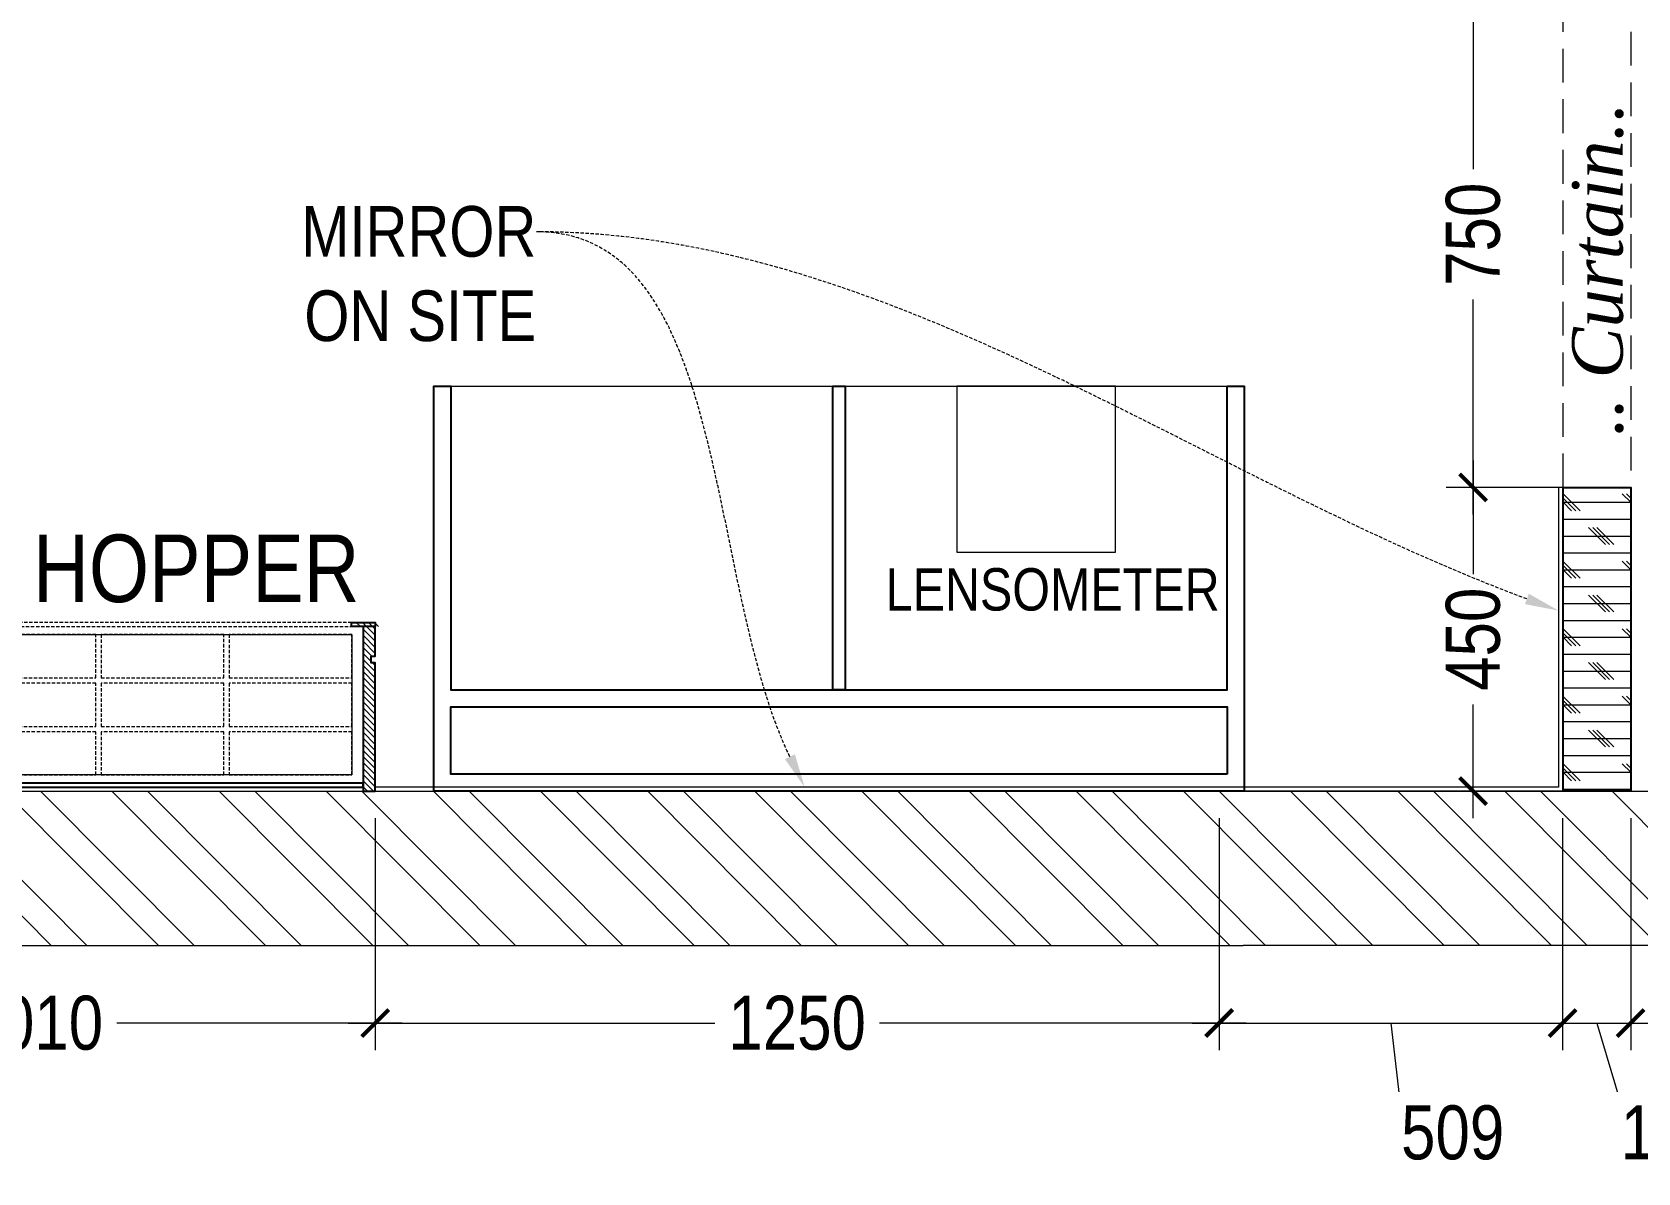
# Model space of a CAD drawing. Extents: x 8885 to 22004, y -1013833 to -999816.
# Drawn here: x 17582 to 19961, y -1013833 to -1012143 of the extents above; entities that cross this region are included whole.
import ezdxf
from ezdxf import colors
from ezdxf.entities.mleader import LeaderData, LeaderLine
from ezdxf.lldxf.tags import DXFTag
from ezdxf.math import Vec2, Vec3

# ---------------------------------------------------------------- set-up
doc = ezdxf.new("R2010")
doc.units = 0
doc.header["$LTSCALE"] = 40
doc.header["$MEASUREMENT"] = 0
doc.header["$PDMODE"] = 3
doc.linetypes.add('a_p6_plan_L18$0$HIDDEN', pattern=[0.375, 0.25, -0.125])
doc.linetypes.add('HIDDEN2', pattern=[0.1875, 0.125, -0.0625])
for name, color, linetype, lineweight in [('A-WALL-MASY', 1, 'Continuous', 9), ('dimensions', 149, 'Continuous', 5), ('Floor-Unit', 1, 'Continuous', 13), ('IM-ANNO-HATCH', 8, 'Continuous', 5), ('LENS_CURTAIN', 5, 'a_p6_plan_L18$0$HIDDEN', 9), ('LENS_PARTITION', 21, 'Continuous', 25), ('LENS_TEXT', 31, 'HIDDEN2', 5), ('LN-DIMENSION', 252, 'Continuous', 5), ('LN-ELEVATION-1', 81, 'Continuous', 25), ('LN-ELEVATION-2', 103, 'Continuous', 20), ('LN-ELEVATION-3', 125, 'a_p6_plan_L18$0$HIDDEN', 18), ('LN-ELEVATION-5', 167, 'Continuous', 5), ('LN-HATCH', 251, 'Continuous', 0), ('LN-TEXT', 255, 'Continuous', 0), ('Mirror', 4, 'Continuous', 15), ('wall hatch', 22, 'Continuous', 9)]:
    doc.layers.add(name, color=color, linetype=linetype, lineweight=lineweight)
doc.styles.get("Standard").update_dxf_attribs({"font": 'ARIALN.TTF'})
tags = doc.linetypes.add('DASHED2', pattern=[0.375, 0.25, -0.125]).pattern_tags.tags
tags[6:7] = [DXFTag(74, 4), DXFTag(75, 0), DXFTag(340, '0'), DXFTag(46, 1.0), DXFTag(50, 0.0), DXFTag(44, 0.0), DXFTag(45, 0.0)]
tags[4:5] = [DXFTag(74, 4), DXFTag(75, 0), DXFTag(340, '0'), DXFTag(46, 1.0), DXFTag(50, 0.0), DXFTag(44, 0.0), DXFTag(45, 0.0)]
doc.dimstyles.new('Working', dxfattribs={"dimscale": 0.8, "dimtxt": 100, "dimasz": 50, "dimexe": 50, "dimexo": 50, "dimgap": 0, "dimtad": 0, "dimdec": 0, "dimzin": 0, "dimdsep": 46, "dimtxsty": 'Standard', "dimblk": 'ARCHTICK', "dimcen": 0, "dimdle": 50, "dimclrd": 250, "dimclre": 8, "dimclrt": 7, "dimadec": 0, "dimazin": 0, "dimtfac": 1, "dimtdec": 0, "dimtofl": 0, "dimtmove": 1, "dimatfit": 3, "dimfxl": 3, "dimtolj": 1, "dimlwd": 5, "dimlwe": 0, "dimarcsym": 0})
pattern_1 = [(45, (7858558.917, 3503823.203), (-4.4901280605, 4.4901280605), [])]

# ---------------------------------------------------------------- blocks, each defined once
blk = doc.blocks.new('awfefwrea')
at = {"layer": 'wall hatch'}
h = blk.add_hatch(dxfattribs=at)
h.set_pattern_fill('ANSI32', color=256, scale=300, angle=269.87)
h.set_pattern_definition([(314.87, (-22742204.96, 1628129.26), (79.7298001, 79.36881616), []), (314.87, (-22742205.08, 1628076.23), (79.7298001, 79.36881616), [])])
h.paths.add_polyline_path([(-2146.3, -1389.1), (-2146.3, -1331.7), (-2306.6, -1331.7), (-2306.6, -1389.1)], flags=17)
h.paths.add_polyline_path([(-1866.9, -1389.1), (-1866.9, -1331.7), (-2146.3, -1331.7), (-2146.3, -1389.1)], flags=17)
h.paths.add_polyline_path([(-12.7, -4499.3), (-12.7, -5591.5), (-11722.3, -5591.5), (-11722.3, -5820.1), (-2146.3, -5820.1), (215.9, -5820.1), (215.9, -4493.8), (0, 0), (-2197.2, -82.5), (-2197.2, 14.9), (-5775.8, -54.7), (-11722.3, 200), (-11722.3, -28.8), (-5778.5, -283.4), (-2425.8, -218.2), (-2425.8, -319.8), (-217.5, -236.9), (-169.4, -1236.7), (-2306.6, -1236.7), (-2306.6, -1331.7), (-1866.9, -1331.7), (-1866.9, -1389.1), (-162.1, -1389.1)])
at = {"layer": 'A-WALL-MASY'}
for p, q in [((-11493.7, -5591.5), (-12.7, -5591.5)), ((-11722.3, -5820.1), (-2146.3, -5820.1)), ((215.9, -5820.1), (-2146.3, -5820.1))]:
    blk.add_line(p, q, dxfattribs=at)
blk = doc.blocks.new('R-Table-1200')
at = {"layer": 'LN-DIMENSION', "ltscale": 0.5}
blk.add_lwpolyline([(-9, -600), (-575, -600), (-575, -150), (-9, -150)], close=True, dxfattribs=at)
at = {"layer": 'LN-ELEVATION-1'}
blk.add_lwpolyline([(-575, -600), (-600, -600), (-600, 0), (600, 0), (600, -600), (575, -600), (575, -150), (-575, -150)], close=True, dxfattribs=at)
at = {"layer": 'LN-ELEVATION-1', "ltscale": 0.5}
for points in [[(-575, -25), (575, -25), (575, -125), (-575, -125)], [(-9, -150), (9, -150), (9, -600), (-9, -600)]]:
    blk.add_lwpolyline(points, close=True, dxfattribs=at)
at = {"layer": 'LN-ELEVATION-5', "ltscale": 0.5}
blk.add_lwpolyline([(575, -600), (-575, -600)], dxfattribs=at)
blk = doc.blocks.new('_ArchTick')
at = {"const_width": 0.15}
blk.add_lwpolyline([(-0.5, -0.5), (0.5, 0.5)], dxfattribs=at)
blk = doc.blocks.new('*D52')
at = {"layer": 'Defpoints', "color": 0, "ltscale": 50, "transparency": 16777216}
for p in [(17079.9, -1013267.4), (18089.9, -1013267.4), (18089.9, -1013611)]:
    blk.add_point(p, dxfattribs=at)
at = {"layer": 'dimensions', "color": 8, "linetype": 'DASHED2', "lineweight": 0, "ltscale": 50, "transparency": 16777216}
for p, q in [((17079.9, -1013307.4), (17079.9, -1013651)), ((18089.9, -1013307.4), (18089.9, -1013651))]:
    blk.add_line(p, q, dxfattribs=at)
at = {"layer": 'dimensions', "color": 250, "linetype": 'DASHED2', "lineweight": 5, "ltscale": 50, "transparency": 16777216}
for p, q in [((17039.9, -1013611), (17490.1, -1013611)), ((18129.9, -1013611), (17679.6, -1013611))]:
    blk.add_line(p, q, dxfattribs=at)
at = {"layer": 'dimensions', "color": 250, "lineweight": 5, "ltscale": 50, "transparency": 16777216, "xscale": 40, "yscale": 40, "zscale": 40, "rotation": 180}
blk.add_blockref('_ArchTick', (17079.9, -1013611), dxfattribs=at)
at = {"layer": 'dimensions', "color": 250, "lineweight": 5, "ltscale": 50, "transparency": 16777216, "xscale": 40, "yscale": 40, "zscale": 40}
blk.add_blockref('_ArchTick', (18089.9, -1013611), dxfattribs=at)
at = {"layer": 'dimensions', "color": 7, "ltscale": 50, "transparency": 16777216, "insert": (17584.9, -1013611), "char_height": 80, "attachment_point": 5, "bg_fill": 3, "box_fill_scale": 1.25, "bg_fill_color": 9, "bg_fill_true_color": 13158600, "bg_fill_transparency": 0}
blk.add_mtext('\\A1;1010', dxfattribs=at)
blk = doc.blocks.new('*D53')
at = {"layer": 'Defpoints', "color": 0, "ltscale": 50, "transparency": 16777216}
for p in [(18089.9, -1013267.4), (19340.1, -1013267.4), (19340.1, -1013611)]:
    blk.add_point(p, dxfattribs=at)
at = {"layer": 'dimensions', "color": 8, "linetype": 'DASHED2', "lineweight": 0, "ltscale": 50, "transparency": 16777216}
for p, q in [((18089.9, -1013307.4), (18089.9, -1013651)), ((19340.1, -1013307.4), (19340.1, -1013651))]:
    blk.add_line(p, q, dxfattribs=at)
at = {"layer": 'dimensions', "color": 250, "linetype": 'DASHED2', "lineweight": 5, "ltscale": 50, "transparency": 16777216}
for p, q in [((18049.9, -1013611), (18620.2, -1013611)), ((19380.1, -1013611), (18809.7, -1013611))]:
    blk.add_line(p, q, dxfattribs=at)
at = {"layer": 'dimensions', "color": 250, "lineweight": 5, "ltscale": 50, "transparency": 16777216, "xscale": 40, "yscale": 40, "zscale": 40, "rotation": 180}
blk.add_blockref('_ArchTick', (18089.9, -1013611), dxfattribs=at)
at = {"layer": 'dimensions', "color": 250, "lineweight": 5, "ltscale": 50, "transparency": 16777216, "xscale": 40, "yscale": 40, "zscale": 40}
blk.add_blockref('_ArchTick', (19340.1, -1013611), dxfattribs=at)
at = {"layer": 'dimensions', "color": 7, "ltscale": 50, "transparency": 16777216, "insert": (18715, -1013611), "char_height": 80, "attachment_point": 5, "bg_fill": 3, "box_fill_scale": 1.25, "bg_fill_color": 9, "bg_fill_true_color": 13158600, "bg_fill_transparency": 0}
blk.add_mtext('\\A1;1250', dxfattribs=at)
blk = doc.blocks.new('*D54')
at = {"layer": 'Defpoints', "color": 0, "ltscale": 50, "transparency": 16777216}
for p in [(19340.1, -1013267.4), (19849, -1013267.4), (19849, -1013611)]:
    blk.add_point(p, dxfattribs=at)
at = {"layer": 'dimensions', "color": 8, "linetype": 'DASHED2', "lineweight": 0, "ltscale": 50, "transparency": 16777216}
for p, q in [((19340.1, -1013307.4), (19340.1, -1013651)), ((19849, -1013307.4), (19849, -1013651))]:
    blk.add_line(p, q, dxfattribs=at)
at = {"layer": 'dimensions', "color": 250, "linetype": 'DASHED2', "lineweight": 5, "ltscale": 50, "transparency": 16777216}
for p, q in [((19300.1, -1013611), (19889, -1013611)), ((19594.5, -1013611), (19613.5, -1013773.5))]:
    blk.add_line(p, q, dxfattribs=at)
at = {"layer": 'dimensions', "color": 250, "lineweight": 5, "ltscale": 50, "transparency": 16777216, "xscale": 40, "yscale": 40, "zscale": 40, "rotation": 180}
blk.add_blockref('_ArchTick', (19340.1, -1013611), dxfattribs=at)
at = {"layer": 'dimensions', "color": 250, "lineweight": 5, "ltscale": 50, "transparency": 16777216, "xscale": 40, "yscale": 40, "zscale": 40}
blk.add_blockref('_ArchTick', (19849, -1013611), dxfattribs=at)
at = {"layer": 'dimensions', "color": 7, "ltscale": 50, "transparency": 16777216, "insert": (19686.1, -1013773.5), "char_height": 80, "attachment_point": 5, "bg_fill": 3, "box_fill_scale": 1.25, "bg_fill_color": 9, "bg_fill_true_color": 13158600, "bg_fill_transparency": 0}
blk.add_mtext('\\A1;509', dxfattribs=at)
blk = doc.blocks.new('*D55')
at = {"layer": 'Defpoints', "color": 0, "ltscale": 50, "transparency": 16777216}
for p in [(19849, -1013267.4), (19949.9, -1013267.4), (19949.9, -1013611)]:
    blk.add_point(p, dxfattribs=at)
at = {"layer": 'dimensions', "color": 8, "linetype": 'DASHED2', "lineweight": 0, "ltscale": 50, "transparency": 16777216}
for p, q in [((19849, -1013307.4), (19849, -1013651)), ((19949.9, -1013307.4), (19949.9, -1013651))]:
    blk.add_line(p, q, dxfattribs=at)
at = {"layer": 'dimensions', "color": 250, "linetype": 'DASHED2', "lineweight": 5, "ltscale": 50, "transparency": 16777216}
for p, q in [((19809, -1013611), (19989.9, -1013611)), ((19899.5, -1013611), (19948.2, -1013773.5))]:
    blk.add_line(p, q, dxfattribs=at)
at = {"layer": 'dimensions', "color": 250, "lineweight": 5, "ltscale": 50, "transparency": 16777216, "xscale": 40, "yscale": 40, "zscale": 40, "rotation": 180}
blk.add_blockref('_ArchTick', (19849, -1013611), dxfattribs=at)
at = {"layer": 'dimensions', "color": 250, "lineweight": 5, "ltscale": 50, "transparency": 16777216, "xscale": 40, "yscale": 40, "zscale": 40}
blk.add_blockref('_ArchTick', (19949.9, -1013611), dxfattribs=at)
at = {"layer": 'dimensions', "color": 7, "ltscale": 50, "transparency": 16777216, "insert": (20011.3, -1013773.5), "char_height": 80, "attachment_point": 5, "bg_fill": 3, "box_fill_scale": 1.25, "bg_fill_color": 9, "bg_fill_true_color": 13158600, "bg_fill_transparency": 0}
blk.add_mtext('\\A1;101', dxfattribs=at)
blk = doc.blocks.new('*D56')
at = {"layer": 'Defpoints', "color": 0, "ltscale": 50, "transparency": 16777216}
for p in [(19949.9, -1013267.4), (21509.4, -1013267.4), (21509.4, -1013611)]:
    blk.add_point(p, dxfattribs=at)
at = {"layer": 'dimensions', "color": 8, "linetype": 'DASHED2', "lineweight": 0, "ltscale": 50, "transparency": 16777216}
for p, q in [((19949.9, -1013307.4), (19949.9, -1013651)), ((21509.4, -1013307.4), (21509.4, -1013651))]:
    blk.add_line(p, q, dxfattribs=at)
at = {"layer": 'dimensions', "color": 250, "linetype": 'DASHED2', "lineweight": 5, "ltscale": 50, "transparency": 16777216}
for p, q in [((19909.9, -1013611), (20634.9, -1013611)), ((21549.4, -1013611), (20824.4, -1013611))]:
    blk.add_line(p, q, dxfattribs=at)
at = {"layer": 'dimensions', "color": 250, "lineweight": 5, "ltscale": 50, "transparency": 16777216, "xscale": 40, "yscale": 40, "zscale": 40, "rotation": 180}
blk.add_blockref('_ArchTick', (19949.9, -1013611), dxfattribs=at)
at = {"layer": 'dimensions', "color": 250, "lineweight": 5, "ltscale": 50, "transparency": 16777216, "xscale": 40, "yscale": 40, "zscale": 40}
blk.add_blockref('_ArchTick', (21509.4, -1013611), dxfattribs=at)
at = {"layer": 'dimensions', "color": 7, "ltscale": 50, "transparency": 16777216, "insert": (20729.7, -1013611), "char_height": 80, "attachment_point": 5, "bg_fill": 3, "box_fill_scale": 1.25, "bg_fill_color": 9, "bg_fill_true_color": 13158600, "bg_fill_transparency": 0}
blk.add_mtext('\\A1;1560', dxfattribs=at)
blk = doc.blocks.new('1010MM VC PLAN')
at = {"layer": 'LN-HATCH', "ltscale": 0.5}
h = blk.add_hatch(dxfattribs=at)
h.set_pattern_fill('ANSI31', color=256, scale=2)
h.set_pattern_definition([(45, (3761554.586, 1795022.936), (-4.490128061, 4.490128061), [])])
h.paths.add_polyline_path([(-505.2, 24), (-505.2, -166), (-499.2, -166), (-499.2, -176), (-505.2, -176), (-505.2, -220), (-487.2, -220), (-487.2, 24)])
h = blk.add_hatch(dxfattribs=at)
h.set_pattern_fill('ANSI31', color=256, scale=2)
h.set_pattern_definition(pattern_1)
h.paths.add_polyline_path([(504.8, 24), (504.8, -166), (498.8, -166), (498.8, -176), (504.8, -176), (504.8, -220), (486.8, -220), (486.8, 24)])
h = blk.add_hatch(dxfattribs=at)
h.set_pattern_fill('ANSI31', color=256, scale=2)
h.set_pattern_definition([(45, (7858741.917, 3503823.203), (-4.4901280605, 4.4901280605), [])])
h.paths.add_polyline_path([(-470.2, -220), (-470.2, -226), (-505.2, -226), (-505.2, -220)])
h = blk.add_hatch(dxfattribs=at)
h.set_pattern_fill('ANSI31', color=256, scale=2)
h.set_pattern_definition(pattern_1)
h.paths.add_polyline_path([(476.8, -220), (476.8, -226), (511.8, -226), (511.8, -220)])
at = {"layer": 'LN-ELEVATION-1', "ltscale": 0.5}
for points in [[(-505.2, 24), (-505.2, -166), (-499.2, -166), (-499.2, -176), (-505.2, -176), (-505.2, -220), (-487.2, -220), (-487.2, 24)], [(504.8, 24), (504.8, -166), (498.8, -166), (498.8, -176), (504.8, -176), (504.8, -220), (486.8, -220), (486.8, 24)], [(486.8, 12), (-487.2, 12), (-487.2, 18), (486.8, 18)], [(-470.2, -220), (-470.2, -226), (-505.2, -226), (-505.2, -220)], [(469.8, -220), (469.8, -226), (504.8, -226), (504.8, -220)]]:
    blk.add_lwpolyline(points, close=True, dxfattribs=at)
at = {"layer": 'LN-ELEVATION-2', "ltscale": 0.5}
blk.add_lwpolyline([(470.2, 0), (-470.2, 0), (-470.2, -208), (470.2, -208)], close=True, dxfattribs=at)
at = {"layer": 'LN-ELEVATION-3', "ltscale": 0.5}
for p, q in [((-487.2, 24), (486.8, 24)), ((-470.2, -220), (469.8, -220)), ((469.8, -226), (-470.2, -226))]:
    blk.add_line(p, q, dxfattribs=at)
for points in [[(-470.2, 0), (-288.5, 0), (-288.5, -64), (-470.2, -64)], [(-280.5, 0), (-98.8, 0), (-98.8, -64), (-280.5, -64)], [(-90.8, 0), (90.8, 0), (90.8, -64), (-90.8, -64)], [(98.8, 0), (280.5, 0), (280.5, -64), (98.8, -64)], [(288.5, 0), (470.2, 0), (470.2, -64), (288.5, -64)], [(-470.2, -136), (-288.5, -136), (-288.5, -72), (-470.2, -72)], [(-280.5, -72), (-98.8, -72), (-98.8, -136), (-280.5, -136)], [(-90.8, -72), (90.8, -72), (90.8, -136), (-90.8, -136)], [(98.8, -72), (280.5, -72), (280.5, -136), (98.8, -136)], [(288.5, -72), (470.2, -72), (470.2, -136), (288.5, -136)], [(-470.2, -144), (-288.5, -144), (-288.5, -208), (-470.2, -208)], [(-280.5, -144), (-98.8, -144), (-98.8, -208), (-280.5, -208)], [(-90.8, -144), (90.8, -144), (90.8, -208), (-90.8, -208)], [(98.8, -144), (280.5, -144), (280.5, -208), (98.8, -208)], [(288.5, -144), (470.2, -144), (470.2, -208), (288.5, -208)]]:
    blk.add_lwpolyline(points, close=True, dxfattribs=at)
blk = doc.blocks.new('*D130')
at = {"layer": 'Defpoints', "color": 0, "ltscale": 50, "transparency": 16777216}
for p in [(19716.5, -1012817.4), (19899.9, -1012817.4), (19899.9, -1013267.4)]:
    blk.add_point(p, dxfattribs=at)
at = {"layer": 'dimensions', "color": 250, "linetype": 'DASHED2', "lineweight": 5, "ltscale": 50, "transparency": 16777216}
for p, q in [((19716.5, -1012777.4), (19716.5, -1012968.7)), ((19716.5, -1013307.4), (19716.5, -1013116.1))]:
    blk.add_line(p, q, dxfattribs=at)
at = {"layer": 'dimensions', "color": 8, "linetype": 'DASHED2', "lineweight": 0, "ltscale": 50, "transparency": 16777216}
for p, q in [((19859.9, -1012817.4), (19676.5, -1012817.4)), ((19859.9, -1013267.4), (19676.5, -1013267.4))]:
    blk.add_line(p, q, dxfattribs=at)
at = {"layer": 'dimensions', "color": 250, "lineweight": 5, "ltscale": 50, "transparency": 16777216, "xscale": 40, "yscale": 40, "zscale": 40}
for p, rotation in [((19716.5, -1012817.4), 90), ((19716.5, -1013267.4), 270)]:
    blk.add_blockref('_ArchTick', p, dxfattribs=dict(at, rotation=rotation))
at = {"layer": 'dimensions', "color": 7, "ltscale": 50, "transparency": 16777216, "insert": (19716.5, -1013042.4), "char_height": 80, "attachment_point": 5, "rotation": 90, "bg_fill": 3, "box_fill_scale": 1.25, "bg_fill_color": 9, "bg_fill_true_color": 13158600, "bg_fill_transparency": 0}
blk.add_mtext('\\A1;450', dxfattribs=at)
blk = doc.blocks.new('*D131')
at = {"layer": 'Defpoints', "color": 0, "ltscale": 50, "transparency": 16777216}
for p in [(19716.5, -1012067.4), (19899.9, -1012067.4), (19899.9, -1012817.4)]:
    blk.add_point(p, dxfattribs=at)
at = {"layer": 'dimensions', "color": 250, "linetype": 'DASHED2', "lineweight": 5, "ltscale": 50, "transparency": 16777216}
for p, q in [((19716.5, -1012027.4), (19716.5, -1012370.3)), ((19716.5, -1012857.4), (19716.5, -1012514.5))]:
    blk.add_line(p, q, dxfattribs=at)
at = {"layer": 'dimensions', "color": 8, "linetype": 'DASHED2', "lineweight": 0, "ltscale": 50, "transparency": 16777216}
for p, q in [((19859.9, -1012067.4), (19676.5, -1012067.4)), ((19859.9, -1012817.4), (19676.5, -1012817.4))]:
    blk.add_line(p, q, dxfattribs=at)
at = {"layer": 'dimensions', "color": 250, "lineweight": 5, "ltscale": 50, "transparency": 16777216, "xscale": 40, "yscale": 40, "zscale": 40}
for p, rotation in [((19716.5, -1012067.4), 90), ((19716.5, -1012817.4), 270)]:
    blk.add_blockref('_ArchTick', p, dxfattribs=dict(at, rotation=rotation))
at = {"layer": 'dimensions', "color": 7, "ltscale": 50, "transparency": 16777216, "insert": (19716.5, -1012442.4), "char_height": 80, "attachment_point": 5, "rotation": 90, "bg_fill": 3, "box_fill_scale": 1.25, "bg_fill_color": 9, "bg_fill_true_color": 13158600, "bg_fill_transparency": 0}
blk.add_mtext('\\A1;750', dxfattribs=at)

msp = doc.modelspace()

# ---------------------------------------------------------------- linework, layer by layer
at = {"layer": 'Floor-Unit'}
msp.add_lwpolyline([(18951.5, -1012913.4), (19186.5, -1012913.4), (19186.5, -1012667.4), (18951.5, -1012667.4)], close=True, dxfattribs=at)
at = {"layer": 'LENS_CURTAIN', "ltscale": 5}
msp.add_lwpolyline([(19849.9, -1012817.4), (19849.9, -1012067.4), (19949.9, -1012067.4), (19949.9, -1012817.4)], close=True, dxfattribs=at)
at = {"layer": 'Mirror', "lineweight": 0}
for points in [[(19843, -1012818.4), (19843, -1013261.4), (18089.9, -1013261.4)], [(19849, -1012818.4), (19849, -1013267.4), (18579.9, -1013267.4)]]:
    msp.add_lwpolyline(points, dxfattribs=at)

# ---------------------------------------------------------------- block references
msp.add_blockref('awfefwrea', (21522.1, -1007675.9))
at = {"layer": 'Floor-Unit', "rotation": 180}
msp.add_blockref('R-Table-1200', (18777, -1013267.4), dxfattribs=at)

# ---------------------------------------------------------------- texts
at = {"layer": 'LENS_TEXT', "linetype": 'Continuous', "ltscale": 3, "insert": (17705.4, -1012938), "char_height": 100, "width": 244.677, "attachment_point": 5}
msp.add_mtext('\\pxql;HOPPER', dxfattribs=at)
at = {"layer": 'LENS_TEXT', "insert": (18847.5, -1013000.7, 0), "char_height": 62.71, "attachment_point": 7}
msp.add_mtext_dynamic_manual_height_columns('\\pxqc;LENSOMETER', width=492, gutter_width=0.697, heights=[0], dxfattribs=at)
at = {"layer": 'LN-TEXT', "insert": (19863, -1012183.1), "char_height": 75, "width": 621.543, "attachment_point": 3, "rotation": 90}
msp.add_mtext('\\pxqc,t8;{\\fRomantic|b0|i1|c2|p2;.. Curtain..}', dxfattribs=at)

# ---------------------------------------------------------------- next in the draw order: dimensions: what is measured, and where the dimension line sits
at = {"layer": 'dimensions', "ltscale": 50}
dim = msp.add_linear_dim(base=(18089.9, -1013611), p1=(17079.9, -1013267.4), p2=(18089.9, -1013267.4), dimstyle='Working', override={"dimfxl": 500, "dimfxlon": 1, "dimtfill": 1, "dimarcsym": 1}, dxfattribs=at)
dim.commit()
dim.dimension.update_dxf_attribs({"geometry": '*D52', "text_midpoint": (17584.9, -1013611)})

# ---------------------------------------------------------------- next in the draw order: dimensions: what is measured, and where the dimension line sits
dim = msp.add_linear_dim(base=(19340.1, -1013611), p1=(18089.9, -1013267.4), p2=(19340.1, -1013267.4), dimstyle='Working', override={"dimfxl": 500, "dimfxlon": 1, "dimtfill": 1, "dimarcsym": 1}, dxfattribs=at)
dim.commit()
dim.dimension.update_dxf_attribs({"geometry": '*D53', "text_midpoint": (18715, -1013611)})

# ---------------------------------------------------------------- next in the draw order: block references
at = {"layer": 'Floor-Unit', "xscale": -1, "rotation": 180}
msp.add_blockref('1010MM VC PLAN', (17585.1, -1013243.4), dxfattribs=at)

# ---------------------------------------------------------------- next in the draw order: dimensions: what is measured, and where the dimension line sits
at = {"layer": 'dimensions', "ltscale": 50}
dim = msp.add_linear_dim(base=(19849, -1013611), p1=(19340.1, -1013267.4), p2=(19849, -1013267.4), dimstyle='Working', override={"dimfxl": 500, "dimfxlon": 1, "dimtfill": 1, "dimarcsym": 1}, dxfattribs=at)
dim.commit()
dim.dimension.update_dxf_attribs({"geometry": '*D54', "text_midpoint": (19613.5, -1013773.5), "dimtype": 128})

# ---------------------------------------------------------------- next in the draw order: dimensions: what is measured, and where the dimension line sits
dim = msp.add_linear_dim(base=(19949.9, -1013611), p1=(19849, -1013267.4), p2=(19949.9, -1013267.4), dimstyle='Working', override={"dimfxl": 500, "dimfxlon": 1, "dimtfill": 1, "dimarcsym": 1}, dxfattribs=at)
dim.commit()
dim.dimension.update_dxf_attribs({"geometry": '*D55', "text_midpoint": (19948.2, -1013773.5)})

# ---------------------------------------------------------------- next in the draw order: dimensions: what is measured, and where the dimension line sits
dim = msp.add_linear_dim(base=(21509.4419, -1013611), p1=(19949.8845, -1013267.4082), p2=(21509.4419, -1013267.4082), dimstyle='Working', override={"dimfxl": 500, "dimfxlon": 1, "dimtfill": 1, "dimarcsym": 1}, dxfattribs=at)
dim.commit()
dim.dimension.update_dxf_attribs({"geometry": '*D56', "text_midpoint": (20729.6632, -1013611)})

# ---------------------------------------------------------------- next in the draw order: hatches: boundary and pattern name
at = {"layer": 'IM-ANNO-HATCH'}
h = msp.add_hatch(dxfattribs=at)
h.set_pattern_fill('CORK', color=256, scale=200, angle=360)
h.set_pattern_definition([(360, (39799.77, -2023189.454), (6e-15, 25), []), (135, (39812.27, -2023201.954), (-50, -50), [35.355339, -35.355339]), (135, (39818.52, -2023201.954), (-50, -50), [35.355339, -35.355339]), (135, (39824.77, -2023201.954), (-50, -50), [35.355339, -35.355339])])
h.paths.add_polyline_path([(19849.9, -1012817.4), (19949.9, -1012817.4), (19949.9, -1013267.4), (19849.9, -1013267.4)])

# ---------------------------------------------------------------- next in the draw order: linework, layer by layer
at = {"layer": 'LENS_PARTITION'}
msp.add_lwpolyline([(19849.9, -1012817.4), (19949.9, -1012817.4), (19949.9, -1013267.4), (19849.9, -1013267.4)], close=True, dxfattribs=at)

# ---------------------------------------------------------------- next in the draw order: dimensions: what is measured, and where the dimension line sits
at = {"layer": 'dimensions', "ltscale": 50}
dim = msp.add_linear_dim(base=(19716.5, -1012817.4), p1=(19899.9, -1013267.4), p2=(19899.9, -1012817.4), angle=90, dimstyle='Working', override={"dimfxl": 500, "dimfxlon": 1, "dimtfill": 1, "dimarcsym": 1}, dxfattribs=at)
dim.commit()
dim.dimension.update_dxf_attribs({"geometry": '*D130', "text_midpoint": (19716.5, -1013042.4)})

# ---------------------------------------------------------------- next in the draw order: dimensions: what is measured, and where the dimension line sits
dim = msp.add_linear_dim(base=(19716.5, -1012067.4), p1=(19899.9, -1012817.4), p2=(19899.9, -1012067.4), angle=90, dimstyle='Working', override={"dimfxl": 500, "dimfxlon": 1, "dimtfill": 1, "dimarcsym": 1}, dxfattribs=at)
dim.commit()
dim.dimension.update_dxf_attribs({"geometry": '*D131', "text_midpoint": (19716.5, -1012442.4)})

# ---------------------------------------------------------------- next in the draw order: leaders
at = {"layer": 'LENS_TEXT', "linetype": 'Continuous', "ltscale": 3}
ml = msp.add_multileader_mtext('Standard', dxfattribs=at)
ml.set_content('{\\C256;MIRROR ON SITE}', color=1)
ml.set_leader_properties(color=256, linetype='ByLayer', lineweight=-1)
ml.build(insert=Vec2(0, 0))
ml.multileader.update_dxf_attribs({"leader_type": 2, "dogleg_length": 0.36, "arrow_head_size": 50})
ctx = ml.context
ctx.base_point, ctx.char_height, ctx.arrow_head_size, ctx.landing_gap_size, ctx.plane_origin = Vec3(17987.6, -1012438.7), 75, 50, 0.09, Vec3(18954.4, -1011710.7)
ctx.text_align_type = 2
notes = []
notes.append((ctx, [(0, (1, 1, 0), (18329, -1012438.7), (-1, 0), 0.36, [(1, [(18726, -1013261.4)], 0, []), (0, [(19843, -1013000)], 0, [])])]))
ctx.mtext.insert, ctx.mtext.width, ctx.mtext.alignment, ctx.mtext.flow_direction = Vec3(18328.5, -1012400.6), 456.312, 3, 5
for ctx, leaders in notes:
    for number, flags, end, landing, length, lines in leaders:
        leader = LeaderData()
        leader.index, (leader.has_last_leader_line, leader.has_dogleg_vector, leader.attachment_direction) = number, flags
        leader.last_leader_point, leader.dogleg_vector, leader.dogleg_length = Vec3(end), Vec3(landing), length
        for number, points, colour, breaks in lines:
            line = LeaderLine()
            line.index, line.vertices, line.color, line.breaks = number, Vec3.list(points), colors.encode_raw_color(colour), breaks
            leader.lines.append(line)
        ctx.leaders.append(leader)

doc.saveas('drawing.dxf')
